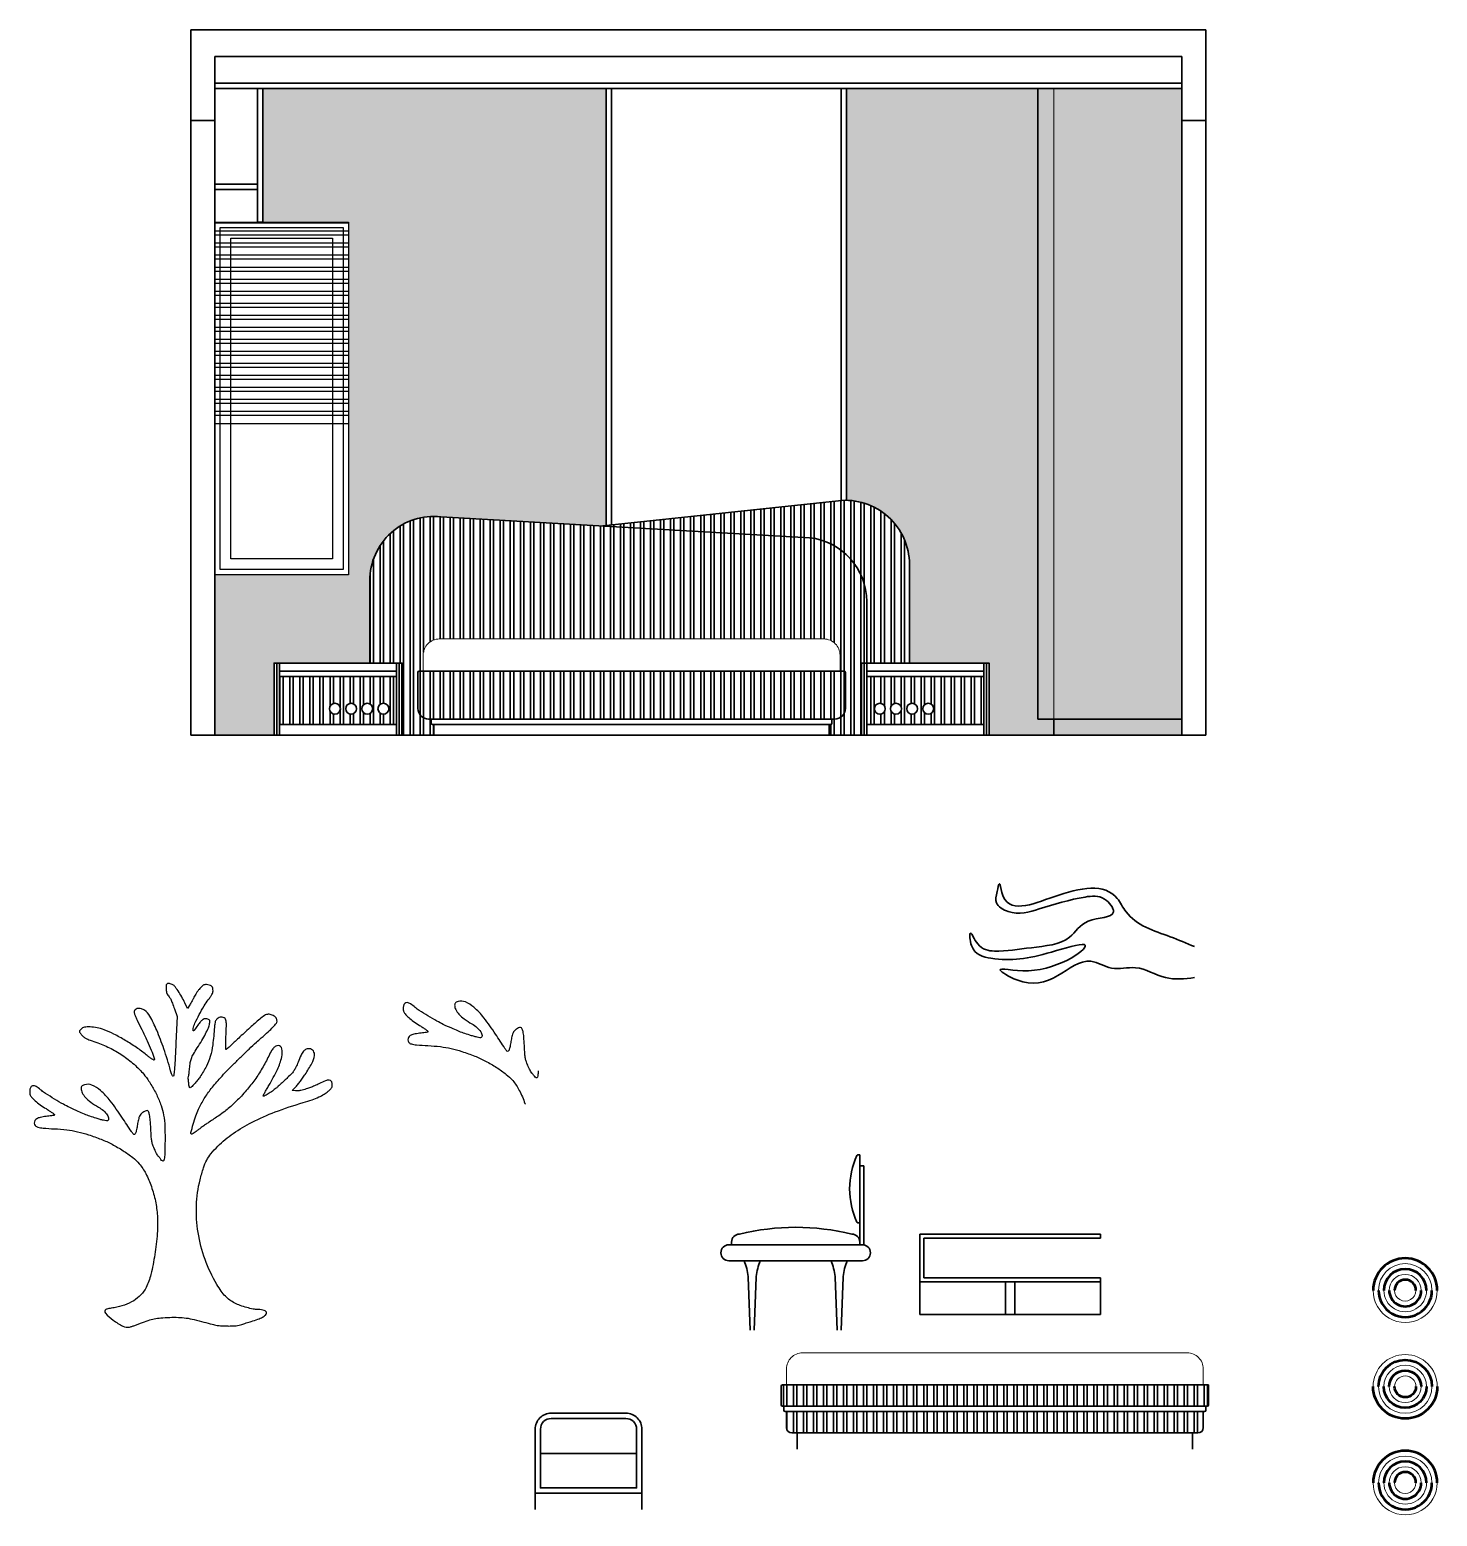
# Model space of a CAD drawing. Header units: millimetres. Extents: x 56222 to 3066687, y -650199 to -121287.
# Drawn here: x 128900.7 to 129164.1, y -182990.9 to -182712.7 of the extents above; entities that cross this region are included whole.
import ezdxf

# ---------------------------------------------------------------- set-up
doc = ezdxf.new("R2010")
doc.units = ezdxf.units.MM
doc.header["$MEASUREMENT"] = 0
doc.layers.add('AR HATCH-7', color=7, linetype='Continuous')
for name, color, linetype, lineweight in [('ELEVATION', 250, 'Continuous', 9), ('FURNITURE', 32, 'Continuous', 9), ('SECTION ( SLAB PLine )', 104, 'Continuous', 30), ('TILE', 14, 'Continuous', 9), ('XX~SLAB ( BEAM )~ ( DIM )', 7, 'Continuous', 9)]:
    doc.layers.add(name, color=color, linetype=linetype, lineweight=lineweight)
pattern_1 = [(90, (-2045.1204, 177.5696), (-1.875, 0), []), (90, (-2044.4954, 178.1946), (-1.875, 0), [])]
pattern_2 = [(90, (-2113.107, 311.142), (-1.875, 0), []), (90, (-2112.482, 311.767), (-1.875, 0), [])]

# ---------------------------------------------------------------- blocks, each defined once
blk = doc.blocks.new('zw$DE7F')
at = {"layer": 'FURNITURE', "lineweight": 50}
for radius, start, end in [(9, 90, 270), (6, 90, 270), (7.5, 270, 90), (4.5, 270, 90), (3, 90, 270)]:
    blk.add_arc((9, 9), radius, start, end, dxfattribs=at)
at = {"layer": 'FURNITURE'}
for radius, start, end in [(9, 270, 90), (7.5, 90, 270), (4.5, 90, 270), (6, 270, 90), (3, 270, 90)]:
    blk.add_arc((9, 9), radius, start, end, dxfattribs=at)

msp = doc.modelspace()

# ---------------------------------------------------------------- hatches: boundary and pattern name
at = {"layer": 'AR HATCH-7', "lineweight": 30, "true_color": 0xe7e2df, "transparency": 33554687}
h = msp.add_hatch(color=254, dxfattribs=at)
h.dxf.hatch_style = 1
h.paths.add_polyline_path([(129089.346, -182723.707), (129053.588, -182723.707), (129053.588, -182800.761, -0.4083292), (129065.346, -182812.759), (129065.346, -182831.207), (129079.254, -182831.207), (129080.254, -182831.207), (129080.254, -182844.707), (129092.346, -182844.707), (129092.346, -182841.707), (129089.346, -182841.707)])
h.paths.add_polyline_path([(129008.591, -182723.707), (128944.346, -182723.707), (128944.346, -182748.707), (128960.346, -182748.707), (128960.346, -182814.707), (128935.346, -182814.707), (128935.346, -182844.707), (128946.438, -182844.707), (128946.438, -182831.207), (128947.438, -182831.207), (128964.346, -182831.207), (128964.346, -182815.759, -0.4458331), (128977.625, -182803.827), (129007.962, -182805.553), (129008.591, -182805.486)])
at = {"layer": 'AR HATCH-7', "lineweight": 30, "true_color": 0x9b9278, "transparency": 33554687}
h = msp.add_hatch(color=252, dxfattribs=at)
h.dxf.hatch_style = 1
h.paths.add_polyline_path([(129092.346, -182723.707), (129089.346, -182723.707), (129089.346, -182841.707), (129092.346, -182841.707)])
h.paths.add_polyline_path([(129116.346, -182729.707), (129116.346, -182723.707), (129092.346, -182723.707), (129092.346, -182841.707), (129116.346, -182841.707)])
h.paths.add_polyline_path([(129116.346, -182841.707), (129092.346, -182841.707), (129092.346, -182844.707), (129116.346, -182844.707)])
at = {"layer": 'AR HATCH-7', "lineweight": 25, "true_color": 0xc7c8ca, "transparency": 33554687}
h = msp.add_hatch(dxfattribs=at)
h.set_pattern_fill('ANSI32', color=9, scale=6, angle=135)
h.set_pattern_definition([(180, (-2113.107, 311.142), (-2e-16, -2.25), []), (180, (-2113.857, 311.892), (-2e-16, -2.25), [])])
h.paths.add_polyline_path([(128935.346, -182748.707), (128960.346, -182748.707), (128960.346, -182787.065), (128935.346, -182787.065)])
at = {"layer": 'AR HATCH-7', "lineweight": 30, "true_color": 0xf6f4f3, "transparency": 33554687}
h = msp.add_hatch(dxfattribs=at)
h.set_pattern_fill('ANSI32', scale=5, angle=45)
h.set_pattern_definition(pattern_2)
h.paths.add_polyline_path([(129052.588, -182800.783, 0.0108735), (129052.068, -182800.827), (129009.591, -182805.379), (129009.591, -182805.646), (129046.625, -182807.752, -0.1209548), (129052.005, -182809.701), (129052.588, -182809.701)])
h.paths.add_polyline_path([(129052.588, -182800.783), (129052.588, -182809.701), (129052.005, -182809.701, -0.2507079), (129057.346, -182819.684), (129057.346, -182831.207), (129065.346, -182831.207), (129065.346, -182812.759, 0.4328612)])
h.paths.add_polyline_path([(129057.346, -182819.684, 0.2507079), (129052.005, -182809.701), (129009.591, -182809.701), (129009.591, -182805.646), (128977.625, -182803.827, 0.4458331), (128964.346, -182815.759), (128964.346, -182831.207), (128969.346, -182831.207), (128970.346, -182831.207), (128970.346, -182844.707), (128976.346, -182844.707), (128976.346, -182842.707), (128976.096, -182842.707, -0.4142136), (128975.846, -182842.457), (128975.846, -182841.707), (128975.346, -182841.707, -0.4142136), (128973.346, -182839.707), (128973.346, -182832.957, -0.4142136), (128973.596, -182832.707), (128974.346, -182832.707), (128974.346, -182829.707, -0.4142136), (128977.346, -182826.707), (129049.346, -182826.707, -0.4142136), (129052.346, -182829.707), (129052.346, -182832.707), (129053.096, -182832.707, -0.4142136), (129053.346, -182832.957), (129053.346, -182839.707, -0.4142136), (129051.346, -182841.707), (129050.846, -182841.707), (129050.846, -182842.457, -0.4142136), (129050.596, -182842.707), (129050.346, -182842.707), (129050.346, -182844.707), (129056.346, -182844.707), (129056.346, -182831.207), (129057.346, -182831.207)])
h.paths.add_polyline_path([(129046.625, -182807.752), (129009.591, -182805.646), (129009.591, -182809.701), (129052.005, -182809.701, 0.1209548)], flags=17)
h = msp.add_hatch(dxfattribs=at)
h.set_pattern_fill('ANSI32', scale=5, angle=45)
h.set_pattern_definition(pattern_2)
h.paths.add_polyline_path([(128969.346, -182833.707), (128947.438, -182833.707), (128947.438, -182842.707), (128969.346, -182842.707)])
h.paths.add_polyline_path([(128961.865, -182839.757, -1), (128959.828, -182839.757, -1)], flags=16)
h.paths.add_polyline_path([(128958.843, -182839.757, -1), (128956.805, -182839.757, -1)], flags=16)
h.paths.add_polyline_path([(128964.887, -182839.757, -1), (128962.85, -182839.757, -1)], flags=16)
h.paths.add_polyline_path([(128967.91, -182839.757, -1), (128965.872, -182839.757, -1)], flags=16)
h.paths.add_polyline_path([(129079.254, -182833.707), (129057.346, -182833.707), (129057.346, -182842.707), (129079.254, -182842.707)])
h.paths.add_polyline_path([(129063.842, -182839.757, -1), (129061.805, -182839.757, -1)], flags=16)
h.paths.add_polyline_path([(129060.82, -182839.757, -1), (129058.783, -182839.757, -1)], flags=16)
h.paths.add_polyline_path([(129066.865, -182839.757, -1), (129064.827, -182839.757, -1)], flags=16)
h.paths.add_polyline_path([(129069.887, -182839.757, -1), (129067.849, -182839.757, -1)], flags=16)
at = {"layer": 'AR HATCH-7', "lineweight": 30, "true_color": 0xc7c8ca, "transparency": 33554687}
h = msp.add_hatch(dxfattribs=at)
h.set_pattern_fill('ANSI32', color=9, scale=5, angle=45)
h.set_pattern_definition(pattern_2)
h.paths.add_polyline_path([(129053.346, -182832.957, 0.4142136), (129053.096, -182832.707), (128973.596, -182832.707, 0.4142136), (128973.346, -182832.957), (128973.346, -182839.707, 0.4142136), (128975.346, -182841.707), (129051.346, -182841.707, 0.4142136), (129053.346, -182839.707)])
h = msp.add_hatch(dxfattribs=at)
h.set_pattern_fill('ANSI32', color=9, scale=5, angle=45)
h.set_pattern_definition(pattern_1)
h.paths.add_polyline_path([(129121.333, -182966.279), (129041.583, -182966.279, 0.4142136), (129041.333, -182966.529), (129041.333, -182970.029, 0.4142136), (129041.583, -182970.279), (129121.083, -182970.279, 0.4142136), (129121.333, -182970.029)])
h = msp.add_hatch(dxfattribs=at)
h.set_pattern_fill('ANSI32', color=9, scale=5, angle=45)
h.set_pattern_definition(pattern_1)
h.paths.add_polyline_path([(129120.333, -182971.279), (129042.333, -182971.279), (129042.333, -182974.279, 0.4142136), (129043.333, -182975.279), (129119.333, -182975.279, 0.4142136), (129120.333, -182974.279)])

# ---------------------------------------------------------------- linework, layer by layer
msp.add_lwpolyline([(128926.354, -182891.293, 0.191014), (128926.219, -182891.605, 0.027317), (128926.237, -182892.315, 0.027947), (128926.332, -182893.02, 0.17359), (128926.515, -182893.329, -0.073153), (128926.801, -182893.648, -0.033441), (128927.079, -182894.134, -0.022582), (128927.387, -182894.848, -0.007361), (128927.778, -182895.928), (128928.263, -182897.332), (128928.047, -182902.257, -0.001589), (128927.891, -182905.583, -0.009616), (128927.772, -182907.305, -0.009499), (128927.656, -182908.377, -0.377625), (128927.491, -182908.523, -0.289855), (128927.426, -182908.481, -0.01244), (128927.31, -182908.221, -0.017959), (128927.186, -182907.888, -0.01145), (128927.065, -182907.494, 0.012896), (128925.79, -182903.381, 0.020082), (128924.459, -182899.917, 0.020248), (128923.188, -182897.268, 0.125682), (128922.182, -182896.161, 0.069206), (128921.622, -182895.894, 0.089265), (128921.058, -182895.821, 0.110468), (128920.594, -182895.95, 0.164863), (128920.308, -182896.254, 0.15244), (128920.263, -182896.612, 0.046981), (128920.41, -182897.142, 0.021438), (128920.786, -182898.01, 0.002908), (128921.659, -182899.787, -0.007308), (128922.668, -182901.886, -0.012422), (128923.442, -182903.674, -0.007276), (128924.012, -182905.146, -0.231055), (128923.975, -182905.521, -0.417215), (128923.898, -182905.539, -0.007726), (128923.512, -182905.287, -0.014007), (128923.049, -182904.954, -0.008297), (128922.515, -182904.534, 0.020868), (128920.677, -182903.159, 0.016065), (128918.566, -182901.811, 0.016364), (128916.45, -182900.646, 0.028135), (128914.609, -182899.835, 0.037298), (128913.291, -182899.451, 0.044594), (128912.007, -182899.296, 0.050395), (128910.934, -182899.371, 0.154623), (128910.294, -182899.702, 0.021662), (128910.066, -182899.951, 0.148782), (128910.001, -182900.102, 0.150946), (128910.032, -182900.263, 0.022497), (128910.202, -182900.549, 0.068682), (128910.609, -182901.017, 0.054799), (128911.159, -182901.399, 0.033527), (128912.001, -182901.785, 0.008354), (128913.425, -182902.3, -0.036153), (128915.917, -182903.36, -0.032985), (128918.312, -182904.797, -0.033365), (128920.468, -182906.517, -0.039518), (128922.248, -182908.42, -0.018882), (128922.789, -182909.154, -0.011616), (128923.373, -182910.056, -0.011201), (128923.945, -182911.036, -0.012324), (128924.454, -182912.01, -0.028728), (128925.286, -182913.981, -0.042934), (128925.759, -182915.788, -0.034254), (128925.978, -182917.927, -0.011671), (128926.009, -182921.05, -0.005217), (128925.955, -182923.322, -0.053878), (128925.823, -182924.248, -0.44287), (128925.572, -182924.381, -0.174471), (128925.232, -182924.099, 0.01424), (128925.099, -182923.888, 0.020546), (128924.968, -182923.709, 0.016908), (128924.853, -182923.573, 0.210656), (128924.792, -182923.547, -0.268444), (128924.73, -182923.511, -0.004942), (128924.537, -182923.167, -0.010732), (128924.319, -182922.749, -0.006788), (128924.082, -182922.253, -0.01916), (128923.736, -182921.421, -0.043251), (128923.555, -182920.763, -0.028953), (128923.452, -182919.941, -0.004792), (128923.361, -182918.346, 0.008353), (128923.257, -182916.724, 0.032104), (128923.111, -182915.724, 0.055701), (128922.916, -182915.137, 0.292707), (128922.643, -182914.962, 0.111414), (128922.288, -182915.042, 0.045974), (128921.863, -182915.294, 0.045665), (128921.478, -182915.631, 0.082745), (128921.244, -182915.977, 0.036516), (128921.144, -182916.244, 0.011578), (128921.034, -182916.655, 0.01149), (128920.932, -182917.121, 0.012537), (128920.855, -182917.578, -0.009818), (128920.78, -182918.035, -0.008995), (128920.686, -182918.503, -0.009034), (128920.586, -182918.917, -0.028925), (128920.499, -182919.188, -0.164411), (128920.306, -182919.42, -0.369), (128920.095, -182919.387, -0.030838), (128919.723, -182918.891, -0.000593), (128917.96, -182916.214, 0.019038), (128915.779, -182913.153, 0.049792), (128913.928, -182911.192, 0.077418), (128912.33, -182910.19, 0.183093), (128910.949, -182910.13, 0.028609), (128910.629, -182910.257, 0.093666), (128910.445, -182910.388, 0.123105), (128910.349, -182910.556, 0.068631), (128910.317, -182910.79, 0.118332), (128910.519, -182911.634, 0.0683), (128911.119, -182912.497, 0.051433), (128912.118, -182913.38, 0.025914), (128913.536, -182914.288, -0.05176), (128914.481, -182914.964, -0.064853), (128915.188, -182915.776, -0.102862), (128915.467, -182916.47, -0.359817), (128915.247, -182916.86, -0.136371), (128915.05, -182916.879, -0.009712), (128914.503, -182916.77, -0.013108), (128913.848, -182916.61, -0.009497), (128913.127, -182916.397, -0.008392), (128911.952, -182916.006, -0.011883), (128910.921, -182915.615, -0.009741), (128909.769, -182915.121, -0.003631), (128908.17, -182914.383, -0.019661), (128907.007, -182913.779, -0.006203), (128905.317, -182912.787, -0.005131), (128903.673, -182911.772, -0.037913), (128902.935, -182911.223, 0.030992), (128902.064, -182910.556, 0.114225), (128901.42, -182910.311, 0.231804), (128900.989, -182910.454, 0.153821), (128900.739, -182910.922, 0.025638), (128900.704, -182911.183, 0.021492), (128900.692, -182911.462, 0.022033), (128900.705, -182911.718, 0.054097), (128900.742, -182911.902, 0.102994), (128901.045, -182912.441, 0.030663), (128901.712, -182913.117, 0.027142), (128902.628, -182913.851, 0.018353), (128903.744, -182914.59, -0.00673), (128904.343, -182914.968, -0.010481), (128904.849, -182915.311, -0.004991), (128905.263, -182915.612, -0.237737), (128905.309, -182915.701, -0.047474), (128905.303, -182915.76, -0.067462), (128905.286, -182915.81, -0.087624), (128905.261, -182915.844, -0.192839), (128905.232, -182915.856, 0.031978), (128905.174, -182915.86, 0.000327), (128904.767, -182915.912, 0.001058), (128904.298, -182915.974, 0.000687), (128903.757, -182916.047, 0.018984), (128902.654, -182916.241, 0.075911), (128902.015, -182916.485, 0.13621), (128901.677, -182916.823, 0.129248), (128901.553, -182917.295, 0.187153), (128901.735, -182917.764, 0.139243), (128902.212, -182918.06, 0.050671), (128903.194, -182918.234, 0.006682), (128905.309, -182918.364, -0.01733), (128907.636, -182918.558, -0.02572), (128909.653, -182918.901, -0.024641), (128911.686, -182919.463, -0.014245), (128914.071, -182920.326, -0.026797), (128916.105, -182921.257, -0.022243), (128918.162, -182922.456, -0.022897), (128919.965, -182923.736, -0.050058), (128921.188, -182924.907, -0.058288), (128922.421, -182926.746, -0.034637), (128923.462, -182929.173, -0.032972), (128924.216, -182931.896, -0.035175), (128924.584, -182934.636, -0.034623), (128924.565, -182937.95, -0.020181), (128924.107, -182941.9, -0.019749), (128923.372, -182945.616, -0.059017), (128922.479, -182948.043, -0.072698), (128921.514, -182949.408, -0.061972), (128920.149, -182950.526, -0.057201), (128918.442, -182951.346, -0.046413), (128916.469, -182951.831, 0.007958), (128915.965, -182951.915, 0.010016), (128915.501, -182952.009, 0.008352), (128915.118, -182952.101, 0.075125), (128914.959, -182952.169, 0.4727), (128914.866, -182952.857, 0.045364), (128916.307, -182954.15, 0.039857), (128918.139, -182955.3, 0.176799), (128919.38, -182955.464, 0.025453), (128919.667, -182955.384, 0.004531), (128920.193, -182955.204, 0.004889), (128920.807, -182954.981, 0.004391), (128921.439, -182954.738, -0.013806), (128922.88, -182954.215, -0.030878), (128924.007, -182953.916, -0.029026), (128925.203, -182953.749, -0.010909), (128926.893, -182953.648, -0.01801), (128928.512, -182953.646, -0.025228), (128929.952, -182953.768, -0.023202), (128931.46, -182954.046, -0.012308), (128933.3, -182954.521, 0.005117), (128934.839, -182954.942, 0.023283), (128935.748, -182955.136, 0.028534), (128936.583, -182955.226, 0.010409), (128937.771, -182955.26, 0.010284), (128938.621, -182955.25, 0.018091), (128939.321, -182955.201, 0.021867), (128939.898, -182955.114, 0.037942), (128940.365, -182954.986, -0.005333), (128940.743, -182954.854, -0.002708), (128941.222, -182954.697, -0.00269), (128941.718, -182954.54, -0.004017), (128942.154, -182954.408, 0.016121), (128943.383, -182954.004, 0.03752), (128944.265, -182953.604, 0.051702), (128944.829, -182953.216, 0.207215), (128945.01, -182952.848, 0.210279), (128944.906, -182952.578, 0.09376), (128944.585, -182952.357, 0.065906), (128944.084, -182952.212, 0.037869), (128943.457, -182952.164, -0.044354), (128942.507, -182952.08, -0.02174), (128941.322, -182951.814, -0.021417), (128940.109, -182951.429, -0.029635), (128939.062, -182950.975, -0.041146), (128938.122, -182950.398, -0.04368), (128937.31, -182949.686, -0.037517), (128936.541, -182948.75, -0.019839), (128935.725, -182947.487, -0.046575), (128933.507, -182942.788, -0.04721), (128932.211, -182937.781, -0.048269), (128931.894, -182932.729, -0.053724), (128932.581, -182927.894, -0.014037), (128933.22, -182925.642, -0.0453), (128933.819, -182924.207, -0.052335), (128934.617, -182923.016, -0.023719), (128935.888, -182921.631, -0.043901), (128938.772, -182919.234, -0.03323), (128942.306, -182917.12, -0.028476), (128946.625, -182915.213, -0.01748), (128951.901, -182913.442, 0.011162), (128953.555, -182912.911, 0.022832), (128954.82, -182912.406, 0.028909), (128955.802, -182911.892, 0.045365), (128956.571, -182911.33, 0.014773), (128957.02, -182910.91, 0.071229), (128957.231, -182910.632, 0.101175), (128957.318, -182910.355, 0.046425), (128957.321, -182909.975, 0.137979), (128957.132, -182909.469, 0.231934), (128956.739, -182909.262, 0.10331), (128956.052, -182909.386, 0.020014), (128954.897, -182909.908, -0.010505), (128954.021, -182910.325, -0.016892), (128953.255, -182910.638, -0.016311), (128952.452, -182910.906, -0.008988), (128951.454, -182911.184, -0.033672), (128951.24, -182911.225, -0.016334), (128950.963, -182911.249, -0.016119), (128950.672, -182911.255, -0.022338), (128950.411, -182911.24), (128949.815, -182911.181), (128950.455, -182910.559, 0.03013), (128950.777, -182910.207, 0.007828), (128951.25, -182909.602, 0.007931), (128951.769, -182908.894, 0.008021), (128952.263, -182908.173, 0.023345), (128953.487, -182906.12, 0.082738), (128953.976, -182904.672, 0.194312), (128953.778, -182903.796, 0.223718), (128953.042, -182903.371, 0.127248), (128952.452, -182903.472, 0.113304), (128951.955, -182903.849, 0.064724), (128951.477, -182904.598, 0.016829), (128950.913, -182905.915, -0.015121), (128950.527, -182906.824, -0.041615), (128950.185, -182907.429, -0.038543), (128949.732, -182907.995, -0.011511), (128948.959, -182908.785, -0.003875), (128948.384, -182909.336, -0.003374), (128947.774, -182909.905, -0.003395), (128947.215, -182910.412, -0.010009), (128946.822, -182910.751, -0.019295), (128946.113, -182911.292, -0.015726), (128945.315, -182911.816, -0.007329), (128944.554, -182912.268, -0.338687), (128944.386, -182912.245, -0.327861), (128944.375, -182912.179, -0.002122), (128944.669, -182911.623, -0.00718), (128945.024, -182910.981, -0.004389), (128945.459, -182910.234, 0.022892), (128947.047, -182907.264, 0.053936), (128947.877, -182904.896, 0.105977), (128947.905, -182903.383, 0.358811), (128947.197, -182902.799, 0.123955), (128946.727, -182902.917, 0.09221), (128946.309, -182903.253, 0.05192), (128945.865, -182903.895, 0.012792), (128945.276, -182905.035, -0.022155), (128944.04, -182907.322, -0.023549), (128942.63, -182909.443, -0.023016), (128940.996, -182911.465, -0.019327), (128939.088, -182913.454, -0.010943), (128938.073, -182914.391, -0.018716), (128937.182, -182915.122, -0.014107), (128936.079, -182915.91, -0.003719), (128934.272, -182917.108, 0.006439), (128933.727, -182917.473, 0.004231), (128933.109, -182917.907, 0.004257), (128932.514, -182918.34, 0.00818), (128932.046, -182918.698, -0.011296), (128931.659, -182918.991, -0.018264), (128931.314, -182919.221, -0.01261), (128931.029, -182919.387, -0.333296), (128930.947, -182919.375, -0.266747), (128930.862, -182919.061, -0.005964), (128931.293, -182917.497, -0.013843), (128931.794, -182915.929, -0.025768), (128932.299, -182914.693, -0.027875), (128933.372, -182912.708, -0.027293), (128934.665, -182910.84, -0.022008), (128936.391, -182908.808, -0.009843), (128938.828, -182906.285, -0.003184), (128940.267, -182904.87, -0.002916), (128941.766, -182903.432, -0.002914), (128943.12, -182902.163, -0.009537), (128944.036, -182901.347, 0.007298), (128945.337, -182900.197, 0.018123), (128946.246, -182899.307, 0.019462), (128946.85, -182898.621, 0.172243), (128946.983, -182898.247, 0.066175), (128946.938, -182897.907, 0.081544), (128946.805, -182897.617, 0.076268), (128946.579, -182897.37, 0.049865), (128946.254, -182897.158, 0.094696), (128945.506, -182896.936, 0.143238), (128944.843, -182897.061, 0.059626), (128943.978, -182897.638, 0.006316), (128942.154, -182899.239, 0.001496), (128941.088, -182900.204, 0.001508), (128940.031, -182901.173, 0.001469), (128939.115, -182902.023, 0.006092), (128938.57, -182902.544, -0.006348), (128938.181, -182902.916, -0.009535), (128937.831, -182903.23, -0.004965), (128937.53, -182903.484, -0.174706), (128937.445, -182903.515, -0.410069), (128937.392, -182903.463, -0.002373), (128937.385, -182902.711, -0.007704), (128937.395, -182901.829, -0.004611), (128937.432, -182900.78, 0.002958), (128937.494, -182899.186, 0.023336), (128937.483, -182898.446, 0.053992), (128937.41, -182898.017, 0.127956), (128937.247, -182897.74, 0.098928), (128936.922, -182897.523, 0.104514), (128936.545, -182897.453, 0.096226), (128936.147, -182897.541, 0.071651), (128935.763, -182897.778, 0.074165), (128935.56, -182898.006, 0.068663), (128935.426, -182898.289, 0.044736), (128935.337, -182898.695, 0.012739), (128935.272, -182899.337, -0.012312), (128934.94, -182902.653, -0.039412), (128934.492, -182904.828, -0.049171), (128933.769, -182906.637, -0.028546), (128932.573, -182908.651, -0.022893), (128932.103, -182909.285, -0.015422), (128931.511, -182909.965, -0.008545), (128930.925, -182910.578, -0.200272), (128930.708, -182910.669, -0.36068), (128930.57, -182910.554, -0.01155), (128930.443, -182909.784, -0.01885), (128930.365, -182909.017, -0.088153), (128930.414, -182908.578, 0.034016), (128930.456, -182908.386, 0.005525), (128930.51, -182908.008, 0.006071), (128930.562, -182907.561, 0.00531), (128930.606, -182907.092, -0.01959), (128930.743, -182905.982, -0.049092), (128930.953, -182905.194, -0.042843), (128931.329, -182904.402, -0.012081), (128932.048, -182903.238, 0.011733), (128932.905, -182901.854, 0.015838), (128933.609, -182900.562, 0.017231), (128934.123, -182899.45, 0.055549), (128934.353, -182898.671, 0.022389), (128934.401, -182898.309, 0.111096), (128934.374, -182898.108, 0.147682), (128934.267, -182897.967, 0.050329), (128934.044, -182897.836, 0.123453), (128933.594, -182897.754, 0.121081), (128933.154, -182897.892, 0.078305), (128932.687, -182898.287, 0.02661), (128932.141, -182898.992, -0.003637), (128931.554, -182899.826, -0.084021), (128931.349, -182900.03, -0.624611), (128931.262, -182899.982, -0.034277), (128931.309, -182899.58, -0.061541), (128931.62, -182898.601, -0.012848), (128932.414, -182896.981, -0.014157), (128933.324, -182895.356, -0.034471), (128934.107, -182894.229, 0.01346), (128934.53, -182893.672, 0.033963), (128934.798, -182893.239, 0.047115), (128934.948, -182892.877, 0.075932), (128934.996, -182892.548, 0.045202), (128934.947, -182892.033, 0.134852), (128934.794, -182891.718, 0.134878), (128934.501, -182891.525, 0.045226), (128933.997, -182891.411, 0.034298), (128933.588, -182891.385, 0.096702), (128933.309, -182891.441, 0.080304), (128933.042, -182891.605, 0.018891), (128932.658, -182891.963, 0.027522), (128932.378, -182892.276, 0.014644), (128932.065, -182892.693, 0.014534), (128931.769, -182893.138, 0.021869), (128931.54, -182893.544, -0.004806), (128931.327, -182893.954, -0.003385), (128931.079, -182894.411, -0.003416), (128930.837, -182894.845, -0.007168), (128930.642, -182895.178), (128930.22, -182895.875), (128929.738, -182894.821, 0.021624), (128929.148, -182893.665, 0.021253), (128928.458, -182892.557, 0.018583), (128927.788, -182891.652, 0.1341), (128927.354, -182891.336, 0.025742), (128927.006, -182891.223, 0.054374), (128926.726, -182891.181, 0.075036), (128926.509, -182891.204, 0.133003)], format="xyb", close=True)
msp.add_lwpolyline([(128995.872, -182907.495, -0.0005959), (128995.863, -182907.755, -0.053878), (128995.731, -182908.681, -0.44287), (128995.48, -182908.814, -0.174471), (128995.141, -182908.533, 0.01424), (128995.007, -182908.321, 0.020546), (128994.877, -182908.142, 0.016908), (128994.761, -182908.007, 0.210656), (128994.7, -182907.98, -0.268444), (128994.638, -182907.944, -0.004942), (128994.445, -182907.6, -0.010732), (128994.227, -182907.182, -0.006788), (128993.99, -182906.686, -0.01916), (128993.644, -182905.854, -0.043251), (128993.463, -182905.197, -0.028953), (128993.361, -182904.374, -0.004792), (128993.269, -182902.779, 0.008353), (128993.165, -182901.157, 0.032104), (128993.019, -182900.157, 0.055701), (128992.824, -182899.57, 0.292707), (128992.551, -182899.395, 0.111414), (128992.196, -182899.475, 0.045974), (128991.771, -182899.727, 0.045665), (128991.386, -182900.064, 0.082745), (128991.152, -182900.41, 0.036516), (128991.052, -182900.677, 0.011578), (128990.942, -182901.089, 0.01149), (128990.84, -182901.554, 0.012537), (128990.763, -182902.011, -0.009818), (128990.688, -182902.469, -0.008995), (128990.594, -182902.936, -0.009034), (128990.495, -182903.351, -0.028925), (128990.408, -182903.621, -0.164411), (128990.214, -182903.853, -0.369), (128990.004, -182903.82, -0.030838), (128989.631, -182903.325, -0.000593), (128987.868, -182900.647, 0.019038), (128985.687, -182897.586, 0.049792), (128983.836, -182895.625, 0.077418), (128982.238, -182894.624, 0.183093), (128980.857, -182894.563, 0.028609), (128980.537, -182894.69, 0.093666), (128980.353, -182894.821, 0.123105), (128980.257, -182894.989, 0.068631), (128980.225, -182895.223, 0.118332), (128980.427, -182896.067, 0.0683), (128981.027, -182896.93, 0.051433), (128982.026, -182897.813, 0.025914), (128983.444, -182898.721, -0.05176), (128984.389, -182899.398, -0.064853), (128985.097, -182900.209, -0.102862), (128985.375, -182900.903, -0.359817), (128985.156, -182901.293, -0.136371), (128984.958, -182901.312, -0.009712), (128984.411, -182901.204, -0.013108), (128983.756, -182901.043, -0.009497), (128983.035, -182900.831, -0.008392), (128981.86, -182900.439, -0.011883), (128980.829, -182900.048, -0.009741), (128979.677, -182899.554, -0.003631), (128978.078, -182898.816, -0.019661), (128976.915, -182898.212, -0.006203), (128975.225, -182897.22, -0.005131), (128973.581, -182896.205, -0.037913), (128972.843, -182895.656, 0.030992), (128971.972, -182894.989, 0.114225), (128971.328, -182894.744, 0.231804), (128970.897, -182894.887, 0.153821), (128970.647, -182895.355, 0.025638), (128970.612, -182895.616, 0.021492), (128970.601, -182895.895, 0.022033), (128970.613, -182896.151, 0.054097), (128970.65, -182896.335, 0.102994), (128970.953, -182896.874, 0.030663), (128971.621, -182897.55, 0.027142), (128972.536, -182898.284, 0.018353), (128973.652, -182899.024, -0.00673), (128974.252, -182899.401, -0.010481), (128974.757, -182899.744, -0.004991), (128975.172, -182900.045, -0.237737), (128975.217, -182900.134, -0.047474), (128975.211, -182900.193, -0.067462), (128975.194, -182900.243, -0.087624), (128975.169, -182900.277, -0.192839), (128975.14, -182900.289, 0.031978), (128975.082, -182900.293, 0.000327), (128974.675, -182900.345, 0.001058), (128974.206, -182900.407, 0.000687), (128973.665, -182900.481, 0.018984), (128972.562, -182900.675, 0.075911), (128971.923, -182900.918, 0.13621), (128971.585, -182901.256, 0.129248), (128971.461, -182901.728, 0.187153), (128971.643, -182902.198, 0.139243), (128972.12, -182902.493, 0.050671), (128973.102, -182902.667, 0.006682), (128975.217, -182902.798, -0.01733), (128977.544, -182902.991, -0.02572), (128979.561, -182903.334, -0.024641), (128981.594, -182903.896, -0.014245), (128983.979, -182904.759, -0.026797), (128986.013, -182905.691, -0.022243), (128988.07, -182906.889, -0.022897), (128989.873, -182908.17, -0.050058), (128991.096, -182909.34, -0.058288), (128992.329, -182911.179, -0.034637), (128993.37, -182913.607, -0.001472), (128993.412, -182913.726, -0.001472)], format="xyb")
at = {"layer": 'ELEVATION', "color": 0, "lineweight": 25}
for points in [[(128935.346, -182748.707), (128960.346, -182748.707), (128960.346, -182814.707), (128935.346, -182814.707)], [(128936.346, -182749.707), (128959.346, -182749.707), (128959.346, -182813.707), (128936.346, -182813.707)], [(128938.346, -182751.707), (128957.346, -182751.707), (128957.346, -182811.707), (128938.346, -182811.707)]]:
    msp.add_lwpolyline(points, close=True, dxfattribs=at)
at = {"layer": 'FURNITURE', "lineweight": 30}
for p, q in [((129089.346, -182841.707), (129089.346, -182723.707)), ((128935.346, -182741.621), (128943.346, -182741.621)), ((128935.346, -182742.621), (128943.346, -182742.621)), ((129052.068, -182800.827), (129007.962, -182805.553)), ((129057.346, -182831.207), (129057.346, -182819.684)), ((128946.938, -182831.207), (128946.938, -182844.707)), ((128947.438, -182844.707), (128947.438, -182831.207)), ((128947.438, -182831.207), (128969.346, -182831.207)), ((128969.346, -182831.207), (128969.346, -182844.707)), ((128969.846, -182831.207), (128969.846, -182844.707)), ((129056.846, -182831.207), (129056.846, -182844.707)), ((129057.346, -182831.207), (129057.346, -182844.707)), ((129079.254, -182831.207), (129057.346, -182831.207)), ((129079.254, -182844.707), (129079.254, -182831.207)), ((129079.754, -182831.207), (129079.754, -182844.707)), ((128947.438, -182832.707), (128969.346, -182832.707)), ((128947.438, -182833.707), (128969.346, -182833.707)), ((128973.346, -182832.957), (128973.346, -182839.707)), ((129053.096, -182832.707), (128973.596, -182832.707)), ((129053.346, -182832.957), (129053.346, -182839.707)), ((129079.254, -182832.707), (129057.346, -182832.707)), ((129079.254, -182833.707), (129057.346, -182833.707)), ((128969.346, -182842.707), (128947.438, -182842.707)), ((128975.346, -182841.707), (129051.346, -182841.707)), ((128975.846, -182841.707), (128975.846, -182842.457)), ((128976.096, -182842.707), (129050.596, -182842.707)), ((128976.346, -182844.707), (128976.346, -182842.707)), ((129050.346, -182844.707), (129050.346, -182842.707)), ((129050.846, -182842.457), (129050.846, -182841.707)), ((129057.346, -182842.707), (129079.254, -182842.707)), ((129089.346, -182841.707), (129116.346, -182841.707)), ((129092.346, -182841.707), (129092.346, -182844.707)), ((129056.047, -182923.214), (129055.738, -182923.214)), ((129056.047, -182926.804), (129056.047, -182923.214)), ((129056.047, -182925.304), (129056.797, -182925.304)), ((129056.797, -182940.057), (129056.797, -182925.304)), ((129056.047, -182940.057), (129056.047, -182926.804)), ((129055.738, -182935.964), (129056.047, -182935.964)), ((129056.547, -182940.057), (129031.547, -182940.057)), ((129032.047, -182940.057), (129032.047, -182939.557)), ((129056.047, -182940.057), (129056.047, -182939.557)), ((129056.547, -182943.057), (129031.547, -182943.057)), ((129035.17, -182946.109), (129035.543, -182956.057)), ((129036.665, -182946.109), (129036.293, -182956.057)), ((129051.429, -182946.109), (129051.802, -182956.057)), ((129052.924, -182946.109), (129052.552, -182956.057)), ((129041.333, -182966.529), (129041.333, -182970.029)), ((129121.333, -182966.279), (129041.583, -182966.279)), ((129121.333, -182966.279), (129121.333, -182970.029)), ((129041.583, -182970.279), (129121.083, -182970.279)), ((129041.833, -182970.279), (129041.833, -182971.029)), ((129120.833, -182971.029), (129120.833, -182970.279)), ((129042.083, -182971.279), (129120.583, -182971.279)), ((129042.333, -182971.279), (129042.333, -182974.279)), ((129120.333, -182971.279), (129120.333, -182974.279)), ((129119.333, -182975.279), (129043.333, -182975.279)), ((129044.333, -182975.279), (129044.333, -182978.279)), ((129118.333, -182975.279), (129118.333, -182978.279)), ((129014.273, -182979.112), (128996.289, -182979.112)), ((128995.289, -182986.567), (128995.289, -182989.567)), ((129015.273, -182986.567), (129015.273, -182989.567))]:
    msp.add_line(p, q, dxfattribs=at)
at = {"layer": 'FURNITURE', "lineweight": 5}
msp.add_line((129092.346, -182841.707), (129092.346, -182723.707), dxfattribs=at)
at = {"layer": 'FURNITURE', "lineweight": 30}
for points in [[(128943.346, -182723.707), (128943.346, -182748.707), (128944.346, -182748.707), (128944.346, -182723.707)], [(129008.591, -182723.707), (129008.591, -182805.486)], [(129009.591, -182723.707), (129009.591, -182805.379)], [(129052.588, -182800.783), (129052.588, -182723.707)], [(129053.588, -182800.761), (129053.588, -182723.707)], [(128969.346, -182831.207), (128970.346, -182831.207), (128970.346, -182844.707), (128946.438, -182844.707), (128946.438, -182831.207), (128947.438, -182831.207)], [(129057.346, -182831.207), (129056.346, -182831.207), (129056.346, -182844.707), (129080.254, -182844.707), (129080.254, -182831.207), (129079.254, -182831.207)]]:
    msp.add_lwpolyline(points, dxfattribs=at)
for points in [[(129065.346, -182831.207), (129065.346, -182812.759, 0.4458331), (129052.068, -182800.827)], [(129046.625, -182807.752), (128977.625, -182803.827, 0.4458331), (128964.346, -182815.759), (128964.346, -182831.207)], [(129033.547, -182938.057, -0.1200766), (129054.547, -182938.057)]]:
    msp.add_lwpolyline(points, format="xyb", dxfattribs=at)
at = {"layer": 'FURNITURE', "lineweight": 5}
for points in [[(129052.346, -182832.707), (129052.346, -182829.707, 0.4142136), (129049.346, -182826.707), (128977.346, -182826.707, 0.4142136), (128974.346, -182829.707), (128974.346, -182832.707)], [(129120.333, -182966.279), (129120.333, -182963.279, 0.4142136), (129117.333, -182960.279), (129045.333, -182960.279, 0.4142136), (129042.333, -182963.279), (129042.333, -182966.279)]]:
    msp.add_lwpolyline(points, format="xyb", dxfattribs=at)
at = {"layer": 'FURNITURE', "lineweight": 30}
for points in [[(128998.289, -182971.567), (129012.273, -182971.567, -0.4142136), (129015.273, -182974.567), (129015.273, -182986.567), (128995.289, -182986.567), (128995.289, -182974.567, -0.4142136)], [(128998.289, -182972.567), (129012.273, -182972.567, -0.4142136), (129014.273, -182974.567), (129014.273, -182985.567), (128996.289, -182985.567), (128996.289, -182974.567, -0.4142136)]]:
    msp.add_lwpolyline(points, format="xyb", close=True, dxfattribs=at)
for centre in [(128957.824, -182839.757), (128960.846, -182839.757), (128963.869, -182839.757), (128966.891, -182839.757), (129059.801, -182839.757), (129062.824, -182839.757), (129065.846, -182839.757), (129068.868, -182839.757)]:
    msp.add_circle(centre, 1.019, dxfattribs=at)
for centre, radius, start, end in [((129045.346, -182819.684), 12, 0, 83.88442), ((128973.596, -182832.957), 0.25, 90, 180), ((129053.096, -182832.957), 0.25, 0, 90), ((128975.346, -182839.707), 2, 180, 270), ((129051.346, -182839.707), 2, 270, 0), ((128976.096, -182842.457), 0.25, 180, 270), ((129050.596, -182842.457), 0.25, 270, 0), ((129069.05, -182929.589), 14.901, 155.16536, 204.83464), ((129055.738, -182923.464), 0.25, 90, 147.69939), ((129055.738, -182935.714), 0.25, 212.30061, 270), ((129031.547, -182941.557), 1.5, 90, 270), ((129033.547, -182939.557), 1.5, 90, 180), ((129054.547, -182939.557), 1.5, 0, 90), ((129056.547, -182941.557), 1.5, 270, 90), ((129023.399, -182947.405), 11.846, 6.80619, 21.53624), ((129048.436, -182947.405), 11.846, 158.46376, 173.19381), ((129039.658, -182947.405), 11.846, 6.80619, 21.53624), ((129064.695, -182947.405), 11.846, 158.46376, 173.19381), ((129033.672, -182946.179), 1.5, 2.68378, 6.80619), ((129038.164, -182946.179), 1.5, 173.19381, 177.31622), ((129049.931, -182946.179), 1.5, 2.68378, 6.80619), ((129054.423, -182946.179), 1.5, 173.19381, 177.31622), ((129041.583, -182966.529), 0.25, 90, 180), ((129041.583, -182970.029), 0.25, 180, 270), ((129042.083, -182971.029), 0.25, 180, 270), ((129120.583, -182971.029), 0.25, 270, 0), ((129121.083, -182970.029), 0.25, 270, 0), ((129043.333, -182974.279), 1, 180, 270), ((129119.333, -182974.279), 1, 270, 0)]:
    msp.add_arc(centre, radius, start, end, dxfattribs=at)
at = {"layer": 'SECTION ( SLAB PLine )', "color": 1}
for p, q in [((129120.846, -182712.707), (128930.846, -182712.707)), ((128930.846, -182712.707), (128930.846, -182729.707)), ((129116.346, -182717.707), (128935.346, -182717.707)), ((128935.346, -182729.707), (128935.346, -182717.707)), ((128935.346, -182729.707), (128930.846, -182729.707)), ((129120.846, -182729.707), (129116.346, -182729.707))]:
    msp.add_line(p, q, dxfattribs=at)
at = {"layer": 'SECTION ( SLAB PLine )', "color": 6}
for p, q in [((129116.346, -182722.707), (128935.346, -182722.707)), ((129116.346, -182723.707), (128935.346, -182723.707))]:
    msp.add_line(p, q, dxfattribs=at)
at = {"layer": 'TILE', "color": 242, "lineweight": 30, "true_color": 0xcd2027}
for p, q in [((129120.846, -182729.707), (129120.846, -182712.707)), ((129116.346, -182729.707), (129116.346, -182717.707))]:
    msp.add_line(p, q, dxfattribs=at)
for points in [[(129101.082, -182938.842), (129101.082, -182938.092), (129067.317, -182938.092), (129067.317, -182946.991), (129101.082, -182946.991), (129101.082, -182946.241)], [(129101.082, -182938.842), (129068.067, -182938.842), (129068.067, -182946.241), (129101.082, -182946.241)]]:
    msp.add_lwpolyline(points, dxfattribs=at)
for points in [[(129101.082, -182953.092), (129067.317, -182953.092), (129067.317, -182946.991), (129101.082, -182946.991)], [(129083.305, -182946.991), (129085.094, -182946.991), (129085.094, -182953.092), (129083.305, -182953.092)]]:
    msp.add_lwpolyline(points, close=True, dxfattribs=at)
msp.add_spline([(129118.682, -182884.279), (129114.154, -182882.434), (129105.877, -182877.755), (129104.222, -182875.245), (129092.379, -182874.927), (129082.638, -182874.164), (129082.192, -182872.51), (129081.746, -182873.973), (129081.619, -182876.072), (129083.847, -182877.726), (129089.641, -182877.217), (129098.237, -182874.991), (129101.866, -182875.372), (129103.521, -182877.755), (129098.81, -182879.508), (129095.308, -182882.498), (129088.177, -182884.47), (129081.237, -182885.106), (129078.117, -182883.77), (129076.78, -182881.761), (129076.971, -182884.088), (129080.6, -182886.442), (129091.934, -182885.297), (129098.046, -182883.897), (129087.604, -182888.796), (129082.319, -182888.669), (129085.439, -182890.514), (129093.118, -182889.683), (129099.319, -182887.015), (129103.168, -182888.287), (129107.66, -182888.223), (129113.263, -182890.068), (129118.682, -182890.068)], degree=3, dxfattribs=at)
at = {"layer": 'XX~SLAB ( BEAM )~ ( DIM )', "lineweight": 30}
for p, q in [((128930.846, -182729.707), (128930.846, -182844.707)), ((128935.346, -182844.707), (128935.346, -182729.707)), ((129116.346, -182729.707), (129116.346, -182844.707)), ((129120.846, -182844.707), (129120.846, -182729.707)), ((129120.846, -182844.707), (128930.846, -182844.707))]:
    msp.add_line(p, q, dxfattribs=at)

# ---------------------------------------------------------------- block references
at = {"yscale": 0.6666666666666666, "zscale": 0.6666666666666666, "rotation": 270}
for p, xscale in [((129152.134, -182942.595), 0.6666666666666666), ((129152.134, -182972.595), -0.6666666666666666), ((129152.134, -182978.595), 0.6666666666666666)]:
    msp.add_blockref('zw$DE7F', p, dxfattribs=dict(at, xscale=xscale))

doc.saveas('drawing.dxf')
